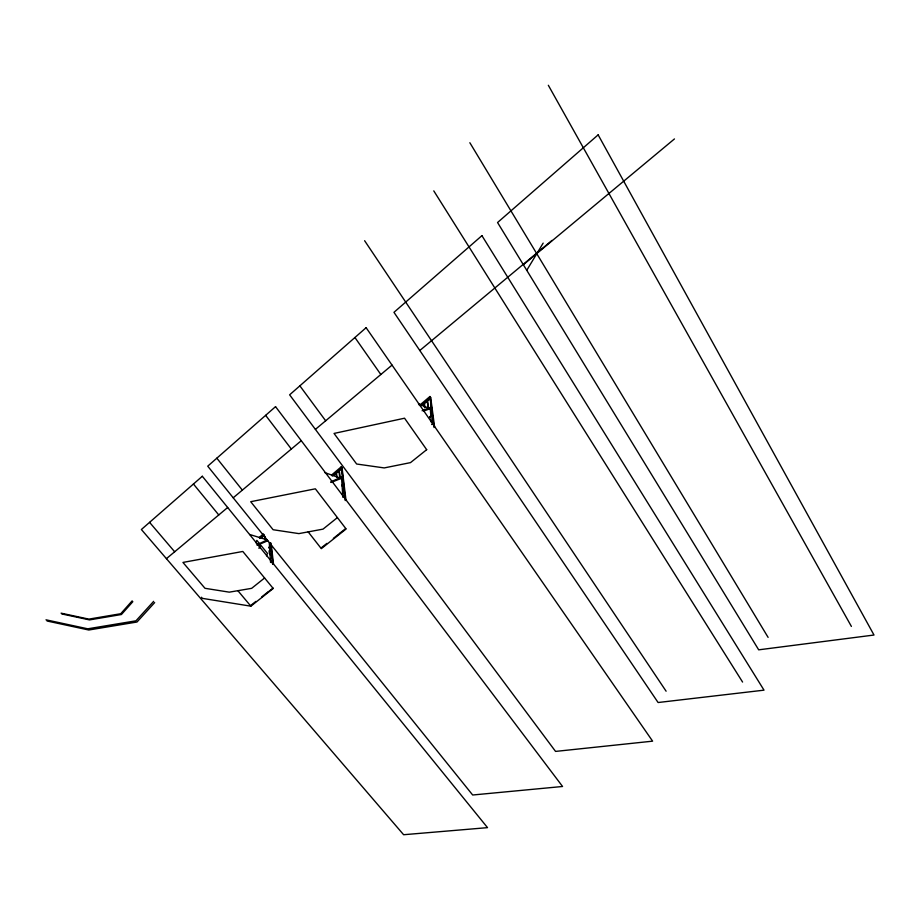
<?xml version="1.0" encoding="UTF-8"?>
<svg xmlns="http://www.w3.org/2000/svg" width="920" height="920" viewBox="0 0 920 920"><rect width="100%" height="100%" fill="white"/><g stroke="black" fill="none" stroke-linecap="round" stroke-linejoin="round"><path stroke-width="1.38" d="M266.512 555.829L267.455 553.403L260.935 545.365L259.98 547.779M258.923 548.32L260.36 544.697L256.829 540.339L255.863 542.754M526.757 270.308L543.156 243.121M132.181 600.841L120.738 613.72L88.86 619.114L61.065 613.157M132.848 601.668L121.405 614.525L89.527 619.907L61.755 613.95M153.663 601.335L135.976 620.804L87.768 628.808L46 619.815M154.663 602.588L136.988 622.023L88.78 630.005L47.035 621.011M331.534 475.088L341.274 466.796L342.067 467.854L346.035 500.422M259.141 537.567L263.476 533.887M419.324 405.501L429.916 396.52L430.709 397.681L434.596 426.914M233.208 497.789L301.277 440.703M315.399 429.387L392.046 365.113M332.269 476.065L342.067 467.854M333.707 475.479L336.156 473.421L336.593 477.089M259.865 538.464L264.224 534.819M262.142 537.142L264.351 535.29L264.81 539.499M166.428 558.659L227.677 507.506M419.808 350.497L551.977 240.419M421.13 405.685L430.709 397.681M422.234 405.421L424.074 403.88L424.568 407.744M523.353 264.73L674.452 138.931M340.239 478.572L342.711 476.514L343.585 483.897L341.929 485.254M428.674 409.112L431.457 406.801L432.469 414.563L429.674 416.852M341.929 485.886L343.585 484.529L344.459 491.924L341.975 493.959M268.778 547.389L271.02 545.548L270.71 542.731M268.778 547.998L271.009 546.158L271.779 553.207L270.296 554.438M429.674 417.53L432.457 415.23L433.469 423.004L431.606 424.522M342.067 494.557L344.551 492.522L345.276 498.697M270.365 555.013L271.86 553.794L272.63 560.855L271.147 562.074M271.204 562.637L272.688 561.418L272.998 564.259M337.41 517.603L323.023 529.126L298.885 533.611L273.102 529.724L250.711 501.699L315.365 488.819L346.127 528.988L321.322 548.653L308.177 531.886M264.592 577.99L251.643 588.34L229.275 592.158L204.999 588.305L182.942 562.43L242.811 551.459L273.217 588.49L250.861 606.176L202.411 598.368L201.445 597.241M321.275 547.837L326.899 543.386M333.362 538.372L340.17 532.979M250.815 605.418L255.875 601.404M261.705 596.896L267.835 592.043M340.285 532.818L345.667 528.574M256.956 544.766L267.237 539.902L249.665 534.474M330.728 481.907L339.675 477.871L341.573 478.25L342.907 497.386M257.289 545.249L267.812 540.741M422.13 410.768L428.421 408.1L430.284 408.618L431.342 422.222M331.085 482.471L341.573 478.25M423.844 411.01L430.284 408.618M268.203 591.905L273.044 588.087M324.806 472.615L339.675 477.871M418.45 403.799L428.421 408.1M149.58 522.353L174.662 551.77M237.877 590.686L250.861 606.176M193.441 484.023L218.764 514.958M216.833 458.183L242.351 490.13M265.638 415.334L291.341 449.041M299.862 385.836L325.657 420.773M354.924 337.513L380.834 374.52M364.619 240.706L666.103 691.207M433.78 190.877L742.578 682.053M469.855 142.726L768.108 637.376M548.332 85.272L851.391 626.417M433.573 423.637L434.067 427.535M429.916 396.52L433.653 425.546M428.237 408.997L427.248 401.258L424.476 403.581L424.971 407.433M339.848 478.446L338.985 471.086L336.513 473.156L336.95 476.824M341.274 466.796L345.23 500.537M271.25 544.26L273.47 563.856M269.089 550.816L269.387 553.633M264.833 536.452L265.132 539.258M270.388 543.179L272.642 564.04M269.307 542.938L270.549 562.327M275.54 406.651L207.736 466.175L472.673 795.006L562.568 786.485L275.54 406.651M366.114 327.692L289.627 394.829L555.553 751.41L652.613 741.163L366.114 327.692M202.32 476.261L141.381 529.517L403.627 834.727L487.531 827.644L202.32 476.261M481.93 235.658L393.967 312.328L658.099 702.523L764.014 690.161L481.93 235.658M598.149 134.86L497.559 222.525L758.689 649.831L874 635.03L598.149 134.86M341.803 468.751L339.33 470.822L340.204 478.181L342.677 476.123L341.803 468.751M430.422 398.647L427.639 400.971L428.628 408.698L431.422 406.387L430.422 398.647M426.684 449.684L410.504 462.622L384.215 467.923L356.638 464.013L334.041 433.435L404.547 418.209L426.684 449.684"/></g></svg>
